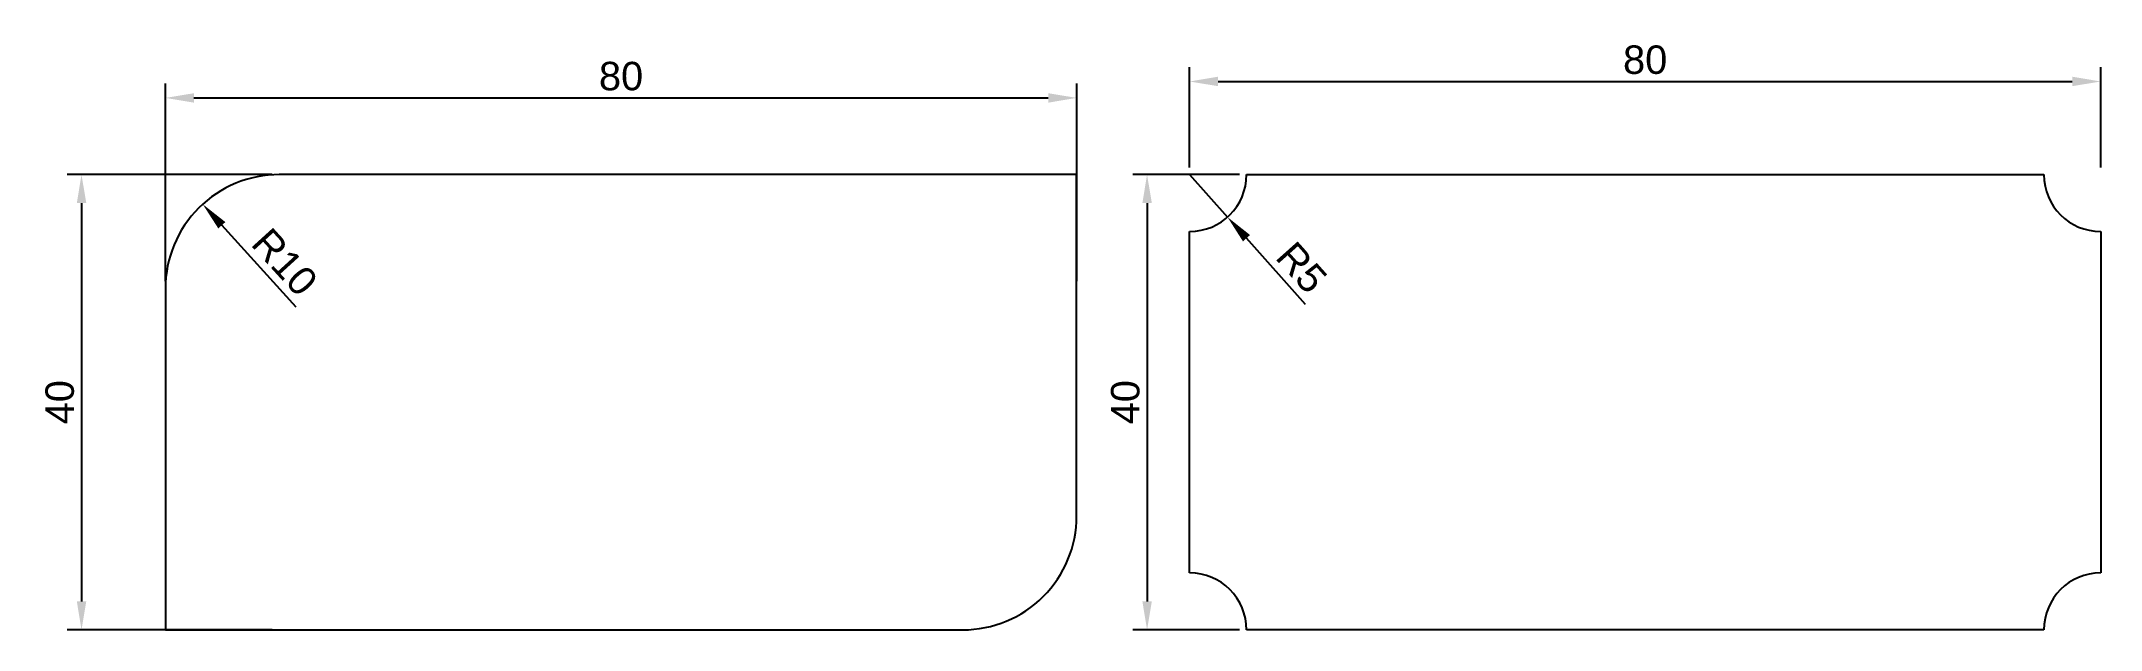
# Model space of a CAD drawing. Header units: millimetres. Extents: x 714 to 895, y 2155 to 2206.
import ezdxf

# ---------------------------------------------------------------- set-up
doc = ezdxf.new("R2010")
doc.units = ezdxf.units.MM
doc.styles.get("Standard").update_dxf_attribs({"font": 'arial.ttf'})
doc.dimstyles.new('ISO-25', dxfattribs={"dimtxt": 2.5, "dimasz": 2.5, "dimexe": 1.25, "dimexo": 0.625, "dimtad": 1, "dimtxsty": 'Standard', "dimcen": 2.5, "dimadec": 0, "dimazin": 0, "dimtfac": 1, "dimtmove": 0, "dimatfit": 3, "dimfxl": 1, "dimarcsym": 0})

# ---------------------------------------------------------------- blocks, each defined once
blk = doc.blocks.new('*D2')
at = {"color": 0, "lineweight": -2, "transparency": 16777216}
for p, q in [((724.81, 2185.14), (724.81, 2202.5)), ((804.81, 2185.14), (804.81, 2202.5)), ((727.31, 2201.25), (802.31, 2201.25))]:
    blk.add_line(p, q, dxfattribs=at)
at = {"color": 0, "transparency": 16777216}
for points in [[(727.31, 2201.66), (727.31, 2200.83), (724.81, 2201.25)], [(802.31, 2201.66), (802.31, 2200.83), (804.81, 2201.25)]]:
    blk.add_solid(points, dxfattribs=at)
at = {"layer": 'Defpoints', "color": 0, "transparency": 16777216}
for p in [(804.81, 2201.25), (724.81, 2184.51), (804.81, 2184.51)]:
    blk.add_point(p, dxfattribs=at)
at = {"color": 0, "transparency": 16777216, "insert": (764.81, 2203.15), "char_height": 2.5, "attachment_point": 5}
blk.add_mtext('80', dxfattribs=at)
blk = doc.blocks.new('*D3')
at = {"color": 0, "lineweight": -2, "transparency": 16777216}
for p, q in [((734.18, 2194.51), (716.19, 2194.51)), ((717.44, 2192.01), (717.44, 2157.01)), ((734.18, 2154.51), (716.19, 2154.51))]:
    blk.add_line(p, q, dxfattribs=at)
at = {"color": 0, "transparency": 16777216}
for points in [[(717.03, 2192.01), (717.86, 2192.01), (717.44, 2194.51)], [(717.03, 2157.01), (717.86, 2157.01), (717.44, 2154.51)]]:
    blk.add_solid(points, dxfattribs=at)
at = {"layer": 'Defpoints', "color": 0, "transparency": 16777216}
for p in [(734.81, 2194.51), (717.44, 2154.51), (734.81, 2154.51)]:
    blk.add_point(p, dxfattribs=at)
at = {"color": 0, "transparency": 16777216, "insert": (715.54, 2174.51), "char_height": 2.5, "attachment_point": 5, "rotation": 90}
blk.add_mtext('40', dxfattribs=at)
blk = doc.blocks.new('*D4')
at = {"color": 0, "lineweight": -2, "transparency": 16777216}
for p, q in [((819.1, 2194.51), (809.74, 2194.51)), ((810.99, 2192.01), (810.99, 2157.01)), ((819.1, 2154.51), (809.74, 2154.51))]:
    blk.add_line(p, q, dxfattribs=at)
at = {"color": 0, "transparency": 16777216}
for points in [[(810.58, 2192.01), (811.41, 2192.01), (810.99, 2194.51)], [(810.58, 2157.01), (811.41, 2157.01), (810.99, 2154.51)]]:
    blk.add_solid(points, dxfattribs=at)
at = {"layer": 'Defpoints', "color": 0, "transparency": 16777216}
for p in [(819.72, 2194.51), (810.99, 2154.51), (819.72, 2154.51)]:
    blk.add_point(p, dxfattribs=at)
at = {"color": 0, "transparency": 16777216, "insert": (809.09, 2174.51), "char_height": 2.5, "attachment_point": 5, "rotation": 90}
blk.add_mtext('40', dxfattribs=at)
blk = doc.blocks.new('*D5')
at = {"color": 0, "lineweight": -2, "transparency": 16777216}
for p, q in [((814.72, 2195.14), (814.72, 2203.94)), ((817.22, 2202.69), (892.22, 2202.69)), ((894.72, 2195.14), (894.72, 2203.94))]:
    blk.add_line(p, q, dxfattribs=at)
at = {"color": 0, "transparency": 16777216}
for points in [[(817.22, 2203.11), (817.22, 2202.28), (814.72, 2202.69)], [(892.22, 2203.11), (892.22, 2202.28), (894.72, 2202.69)]]:
    blk.add_solid(points, dxfattribs=at)
at = {"layer": 'Defpoints', "color": 0, "transparency": 16777216}
for p in [(894.72, 2202.69), (814.72, 2194.51), (894.72, 2194.51)]:
    blk.add_point(p, dxfattribs=at)
at = {"color": 0, "transparency": 16777216, "insert": (854.72, 2204.59), "char_height": 2.5, "attachment_point": 5}
blk.add_mtext('80', dxfattribs=at)
blk = doc.blocks.new('*D6')
at = {"color": 0, "lineweight": -2, "transparency": 16777216}
blk.add_line((736.3, 2182.87), (729.76, 2190.06), dxfattribs=at)
at = {"color": 0, "transparency": 16777216}
blk.add_solid([(730.07, 2190.34), (729.45, 2189.78), (728.08, 2191.91)], dxfattribs=at)
at = {"layer": 'Defpoints', "color": 0, "transparency": 16777216}
for p in [(728.08, 2191.91), (734.81, 2184.51)]:
    blk.add_point(p, dxfattribs=at)
at = {"color": 0, "transparency": 16777216, "insert": (735.28, 2186.82), "char_height": 2.5, "attachment_point": 5, "rotation": 312.2953}
blk.add_mtext('R10', dxfattribs=at)
blk = doc.blocks.new('*D7')
at = {"color": 0, "lineweight": -2, "transparency": 16777216}
for p, q in [((814.72, 2194.51), (818.05, 2190.78)), ((824.91, 2183.1), (819.72, 2188.92))]:
    blk.add_line(p, q, dxfattribs=at)
at = {"color": 0, "transparency": 16777216}
blk.add_solid([(820.03, 2189.2), (819.41, 2188.64), (818.05, 2190.78)], dxfattribs=at)
at = {"layer": 'Defpoints', "color": 0, "transparency": 16777216}
for p in [(814.72, 2194.51), (818.05, 2190.78)]:
    blk.add_point(p, dxfattribs=at)
at = {"color": 0, "transparency": 16777216, "insert": (824.56, 2186.34), "char_height": 2.5, "attachment_point": 5, "rotation": 311.7613}
blk.add_mtext('R5', dxfattribs=at)

msp = doc.modelspace()

# ---------------------------------------------------------------- linework, layer by layer
msp.add_lwpolyline([(804.808, 2194.512), (734.808, 2194.512, 0.4142136), (724.808, 2184.512), (724.808, 2154.512), (794.808, 2154.512, 0.4142136), (804.808, 2164.512)], format="xyb", close=True)
for points in [[(819.724, 2194.512), (889.724, 2194.512)], [(814.724, 2159.512), (814.724, 2189.512)], [(894.724, 2189.512), (894.724, 2159.512)], [(889.724, 2154.512), (819.724, 2154.512)]]:
    msp.add_lwpolyline(points)
for centre, start, end in [((814.724, 2194.512), 270, 0), ((894.724, 2194.512), 180, 270), ((814.724, 2154.512), 0, 90), ((894.724, 2154.512), 90, 180)]:
    msp.add_arc(centre, 5, start, end)

# ---------------------------------------------------------------- dimensions: what is measured, and where the dimension line sits
for base, p1, p2, picture, middle in [((894.724, 2202.692), (814.724, 2194.512), (894.724, 2194.512), '*D5', (854.724, 2204.594)), ((804.808, 2201.248), (724.808, 2184.512), (804.808, 2184.512), '*D2', (764.808, 2203.149))]:
    dim = msp.add_linear_dim(base=base, p1=p1, p2=p2, dimstyle='ISO-25')
    dim.commit()
    dim.dimension.update_dxf_attribs({"geometry": picture, "text_midpoint": middle})
for base, p1, p2, picture, middle in [((717.443, 2154.512), (734.808, 2194.512), (734.808, 2154.512), '*D3', (715.542, 2174.512)), ((810.993, 2154.512), (819.724, 2194.512), (819.724, 2154.512), '*D4', (809.092, 2174.512))]:
    dim = msp.add_linear_dim(base=base, p1=p1, p2=p2, angle=90, dimstyle='ISO-25')
    dim.commit()
    dim.dimension.update_dxf_attribs({"geometry": picture, "text_midpoint": middle})
dim = msp.add_radius_dim(center=(814.724, 2194.512), mpoint=(818.054, 2190.783), dimstyle='ISO-25')
dim.commit()
dim.dimension.update_dxf_attribs({"geometry": '*D7', "text_midpoint": (824.564, 2186.339)})
dim = msp.add_radius_dim(center=(734.808, 2184.512), mpoint=(728.079, 2191.909), dimstyle='ISO-25')
dim.commit()
dim.dimension.update_dxf_attribs({"geometry": '*D6', "text_midpoint": (733.871, 2185.542), "dimtype": 164})

doc.saveas('drawing.dxf')
